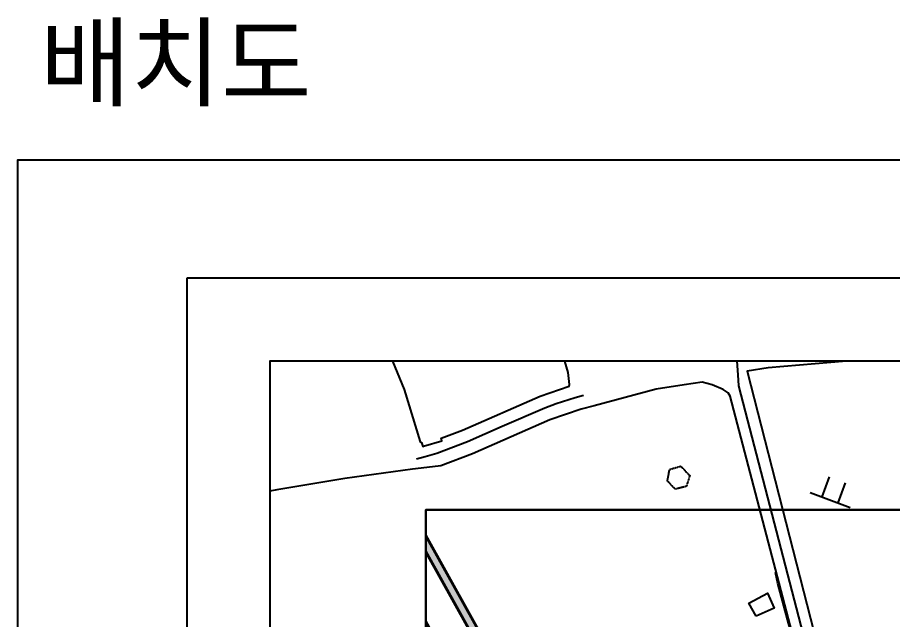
# Model space of a CAD drawing. Extents: x 152195838 to 160350639, y 364657247 to 370318102.
# Drawn here: x 156906639 to 157111278, y 365056457 to 365197395 of the extents above; entities that cross this region are included whole.
import ezdxf
from ezdxf.xclip import XClip

# ---------------------------------------------------------------- set-up
doc = ezdxf.new("R2010")
doc.units = 0
doc.header["$MEASUREMENT"] = 0
for name, pattern in [('5M2P5', [7.5, 5, -2.5]), ('CONTINOUS', [0, 0]), ('DIVIDEX2', [2.5, 1, -0.5, 0, -0.5, 0, -0.5]), ('사무실2종$0$ACAD_ISO04W100', [30, 24, -3, 0, -3])]:
    doc.linetypes.add(name, pattern=pattern)
doc.layers.get('0').update_dxf_attribs({"linetype": 'CONTINUOUS'})
for name, color, linetype in [('0-계획-L형측구', 2, 'CONTINUOUS'), ('0-계획-옹벽', 58, 'CONTINUOUS'), ('4A.TEC SITE', 1, 'DIVIDEX2'), ('A0013116', 1, 'CONTINUOUS'), ('A0023216', 7, 'CONTINUOUS'), ('B0014116', 7, '5M2P5'), ('C-신규계획', 4, 'CONTINUOUS'), ('C0325315', 7, 'CONTINUOUS'), ('C0536117', 7, 'CONTINUOUS'), ('D0015211', 5, 'CONTINUOUS'), ('F0017111', 30, 'CONTINUOUS'), ('F0027217', 7, 'CONTINUOUS'), ('F0047224', 7, 'CONTINUOUS')]:
    doc.layers.add(name, color=color, linetype=linetype)
doc.layers.add('DEFPOINT', color=135, linetype='CONTINUOUS', plot=False)
doc.styles.add('KSHP', font='')
doc.styles.get('KSHP').set_extended_font_data('Gulim')

# ---------------------------------------------------------------- blocks, each defined once
blk = doc.blocks.new('dwg7F0D')
at = {"layer": '0-계획-옹벽', "linetype": 'Continuous'}
blk.add_hatch(color=44, dxfattribs=at).paths.add_polyline_path([(84618.62369939685, 227607.2327976823), (84749.71463620663, 227680.1379845738), (68956.45911851525, 256078.0167935491), (68497.56644356251, 255244.3216522932, 0.2581990404151942), (68501.3759418428, 253501.4824199677), (113301.0384185612, 172947.1353906989, 0.1413742672578841), (114402.0533184409, 171852.7845388651), (114881.1836579442, 171590.115696013, 0.41834940394681), (116450.1112814546, 172059.9659892917), (116606.4415070415, 172354.9165292382), (114794.2445288002, 173348.3991874456)])
at = {"layer": '0-계획-L형측구', "color": 7, "linetype": 'CONTINOUS', "flags": 128}
for points in [[(68916.44827893376, 256420.0844761729), (68322.35525017977, 255340.7635399699, 0.2581990404170184), (68326.58802604675, 253404.2755041122), (113126.2505027354, 172849.9284748435, 0.1413742672524721), (114305.9093240499, 171677.4097050428), (114785.039663583, 171414.7408621907, 0.4183494039628954), (116626.8242651522, 171966.3042499423), (116781.8337754607, 172258.7629768848)], [(49943.4076744616, 253430.1146641374), (52359.66594442725, 253757.5769971013, -0.09982839139997403), (54805.9162440598, 253600.0816401243), (58369.34188994765, 252639.5650859475, -0.2026992700231798), (60946.79763528705, 250625.6479120255), (109127.3552463055, 163992.1077622771, -0.1576979449404745), (109484.6419184506, 162180.5482831597), (109165.2872739136, 159488.8643252254, -0.2279857120993793), (107304.609300375, 156562.8270912766), (106764.2552114129, 156226.9917061925)], [(49970.26704654098, 253231.926435113), (52386.52531647682, 253559.3887680769, -0.09982839139988968), (54753.86431613564, 253406.9739064574), (58317.2899620235, 252446.4573522806, -0.2026992700240102), (60772.0097194612, 250528.44099617), (108952.5673305094, 163894.9008464217, -0.1576979449402787), (109286.0348911583, 162204.1119992733), (108966.6802466512, 159512.4280412793, -0.2279857120981267), (107199.0361717641, 156732.692669034), (106658.6820828021, 156396.8572839499)], [(50037.41547665, 252736.4558625221), (52453.67374661565, 253063.9181954861, -0.09982839139965177), (54623.73449629545, 252924.20457232), (58187.1601421833, 251963.6880181432, -0.2026992700265011), (60335.0399299562, 250285.4237065315), (108515.5975410044, 163651.8835567832, -0.1576979449414281), (108789.5173229873, 162263.0212894678), (108470.1626784503, 159571.3373314738, -0.2279857120985664), (106935.1033502817, 157157.3566135168), (106869.8247059286, 157116.7852935195)]]:
    blk.add_lwpolyline(points, format="xyb", dxfattribs=at)
at = {"layer": 'C-신규계획', "color": 0, "linetype": 'Continuous'}
blk.add_lwpolyline([(69091.6594723165, 256323.6425884366), (68497.56644356251, 255244.3216522336, 0.2581990404151501), (68501.3759419024, 253501.4824199677), (113301.0384185612, 172947.1353906989, 0.1413742672528134), (114402.0533184409, 171852.7845388651), (114881.1836579442, 171590.115696013, 0.4183494039687418), (116450.1112814844, 172059.9659892917), (116606.4415070713, 172354.9165291786)], format="xyb", dxfattribs=at)
blk.add_lwpolyline([(69030.3608957231, 256253.7539028525), (115014.3579236269, 173569.8529624343), (117517.0946618915, 172197.8025853038)], dxfattribs=at)
blk = doc.blocks.new('zw$C900')
at = {"layer": '4A.TEC SITE', "color": 10, "linetype": '사무실2종$0$ACAD_ISO04W100', "ltscale": 300, "const_width": 600}
blk.add_lwpolyline([(-370276.037730664, -42921.36859047413), (-370093.0468952358, -44271.60976374149), (-361765.920011729, -46516.17553108931), (-312646.1493836343, -134838.5158634782), (-313358.2071633637, -140840.1024645567), (-314734.0158754289, -141695.1811271906), (-313692.4002847373, -143578.9568910599), (-302647.5162266791, -137353.2458927631), (-289574.8657346666, -144519.7627847195), (-289486.4931896627, -141369.3540178537), (-291432.926507324, -134679.7849597335), (-292448.7164826095, -132679.0097988844), (-293005.047403425, -129385.4592157602), (-293113.8941279352, -125211.1241278648), (-299383.9293230474, -124542.904384315), (-302692.8031450212, -124917.918125391), (-305075.0822906792, -123475.4744859934), (-350873.70578596, -41125.10312497616), (-351310.325699538, -40339.5865495801), (-361777.9180064499, -41764.52868050337), (-370276.0377307236, -42921.36859047413)], dxfattribs=at)
blk = doc.blocks.new('D0015211')
at = {"layer": 'D0015211'}
for points in [[(-2, -2.5), (-2, 2.5)], [(2, -2.5), (2, 2.5)], [(-5, -2.5), (5, -2.5)]]:
    blk.add_lwpolyline(points, dxfattribs=at)
blk = doc.blocks.new('dwgE1B8')
at = {"layer": 'A0013116', "flags": 128}
for points in [[(793561.7213516831, 1205984.057939291), (791317.4594524503, 1202743.740966916), (788826.1638393998, 1199637.476896286), (787673.4972140193, 1198229.716711402), (787259.4841784239, 1195379.194236279), (794508.0814096332, 1177468.582218885), (798279.0144338608, 1165191.455922723), (798580.0555860996, 1165098.788093328), (798653.0544258356, 1164871.921391129), (798881.325671196, 1164163.414551854), (798992.3530800343, 1164196.236338675), (803341.9284061193, 1165481.1136204), (803165.5235073566, 1166080.593572736), (808169.9130461812, 1167970.963677168), (826317.088739872, 1175921.263047814), (833077.5823129416, 1178234.308863819), (833184.3230850697, 1178665.194295645), (832892.1488286853, 1181453.685666025), (831524.5943212509, 1186106.961856604), (830599.4466404915, 1189345.533388972), (829505.0384991169, 1195083.872668326), (829049.7991554141, 1198347.815540433), (828725.7151716352, 1199600.417149663), (828044.2426755428, 1202890.156191111), (827661.6751570702, 1206228.356115699), (828111.4598322511, 1209510.680248439), (829281.5997684002, 1213333.747927964)], [(911726.8047105074, 1187363.307921112), (904986.6640723348, 1184744.311554134), (879607.3483968377, 1182572.207686424), (874741.9681598544, 1181773.845905781), (891172.7152283192, 1117491.497779489)], [(885610.7875415087, 1119011.020113349), (870770.5907739997, 1175945.489844561), (870293.2507191896, 1176668.103905559), (869130.0750793815, 1177498.183992028), (866579.6267385483, 1178557.680275083), (864166.9223028421, 1179213.723799527), (860005.3898897767, 1178591.100644588), (853478.0373123884, 1177550.218395829), (838941.5393118858, 1173657.750974894), (835921.4471743107, 1172848.952533364), (828537.6537622213, 1170345.297797918), (810459.1233819723, 1162421.631900907), (803076.9814500809, 1159633.414488196), (799770.8188582659, 1159219.618023038), (796440.8727965951, 1158801.593420446), (780629.7319909334, 1156670.985488594), (764761.5365444422, 1153969.091038346), (761563.1660903692, 1153420.085347533), (756439.3975191712, 1151530.453639627), (750392.8896124363, 1148695.448092461), (745293.3254010677, 1145332.6156407), (735358.2602924705, 1137129.047465444), (729331.741106391, 1131144.347883821), (730821.0958579183, 1126360.908400178), (767286.7887639999, 1062334.14430064)]]:
    blk.add_lwpolyline(points, dxfattribs=at)
at = {"layer": 'A0023216', "flags": 128}
for points in [[(888390.5202019811, 1118256.896983087), (872753.9898817539, 1178310.564635158), (872591.8437355757, 1180926.786098659), (872379.5037817359, 1184355.207093239)], [(836412.5076336265, 1176101.696451187), (834519.3545152545, 1175504.487065196), (830093.7777645588, 1174108.843834102), (827422.7012225986, 1173131.777824342), (817411.0784478188, 1168823.850970268), (809319.5851453543, 1165196.893086433), (802150.2717323303, 1162495.76172781), (799381.448310554, 1161711.418535709), (797398.9703117609, 1161150.023180604)]]:
    blk.add_lwpolyline(points, dxfattribs=at)
at = {"layer": 'B0014116', "flags": 128}
blk.add_lwpolyline([(860516.1424343586, 1154810.873802245), (857949.2735151052, 1154144.298096418), (856062.8619133234, 1156060.697044909), (856596.2023758888, 1158773.644279003), (859186.3903942108, 1159528.633581221), (861293.8137201071, 1157311.763411403)], close=True, dxfattribs=at)
at = {"layer": 'C0325315', "flags": 128}
blk.add_lwpolyline([(876817.2751806378, 1124421.383597732), (875148.477022171, 1127483.248067558), (879481.2110571861, 1129804.459484756), (881059.4971558452, 1126260.671572208), (876817.2751806378, 1124421.383597732)], dxfattribs=at)
at = {"layer": 'C0536117', "flags": 128}
blk.add_lwpolyline([(876817.2751806378, 1124421.383597732), (875148.477022171, 1127483.248067558), (879481.2110571861, 1129804.459484756), (881059.4971558452, 1126260.671572208), (876817.2751806378, 1124421.383597732)], dxfattribs=at)
at = {"layer": 'F0017111', "flags": 128}
for points in [[(752433.9486907125, 1265338.15530169), (754904.1891602278, 1256353.9593485), (758353.5166982412, 1247083.840260208), (762886.9259747267, 1236973.12771821), (766253.7413055897, 1230356.926555812), (769881.8541113138, 1222557.16620034), (770028.1524214745, 1222400.121373057), (770316.7872764468, 1222292.22050935), (774112.5356659293, 1221797.28249526), (774796.4369959235, 1221541.579447091), (776210.186923027, 1220828.609300256), (778777.3294842839, 1219653.654418111), (790616.3899921179, 1214123.132147372), (797670.1789940596, 1211136.049371183), (802437.8809520006, 1209622.140402377), (814636.8748949766, 1206994.455486238), (823083.4893223047, 1205226.729075491), (825967.3293088078, 1205056.523204625), (830607.8002097607, 1205313.084116578), (830773.1889551878, 1205478.783196151), (831116.7276869416, 1207174.70736295), (832585.7523847222, 1213208.2137326), (832920.6566064358, 1213747.254557848), (833235.2428608537, 1213948.885380685), (833768.2933323383, 1214095.533721924), (837378.7356827855, 1214564.388166308), (841151.1220138073, 1214603.239627004), (845616.1668761969, 1214665.157957494), (846027.3062790632, 1214511.251708925), (846201.5912637115, 1214303.294149578), (849359.3829400539, 1208726.984746099), (849506.8602867126, 1208596.011718154), (851358.7775380611, 1208246.751291513), (851481.8688040376, 1208162.166776836), (851561.9578074813, 1208064.869091809), (851618.9791104794, 1207654.977669716), (851478.7175565362, 1206239.691484272), (851494.1650875211, 1206220.970733762), (851533.7848483324, 1206204.17751509), (861731.4933876991, 1205888.361018002), (861889.4844409823, 1205945.666050494), (861936.5141735077, 1206045.5335235), (862254.4676677585, 1208487.523356318), (862405.0620163679, 1208733.455070972), (862602.4345661402, 1208815.632332444), (865772.6705631018, 1208860.666598201), (869610.1078981757, 1209108.026371717), (869815.1368712187, 1209031.338556528), (869915.7649585605, 1208934.919443727), (871314.4691418409, 1206404.138262033), (872095.5353825688, 1205577.600427926), (873454.5502371788, 1204935.033667028), (875943.9136813879, 1204460.612203777), (880717.1549239755, 1204129.71901226), (886892.3545446992, 1204013.759597182), (889837.3980022669, 1203841.839237154), (893010.2308263779, 1203699.158178627), (893306.9157105088, 1203721.632316172), (895633.0271700621, 1204178.418160796), (898705.7313140631, 1204684.645493209), (901683.1791362762, 1204873.334929585), (904486.3347950578, 1204607.300098479), (909209.096075058, 1203284.355449855)], [(915619.2758127451, 1236377.175809741), (907985.4172813892, 1236714.716439486), (903537.3544658422, 1236796.114297569), (903415.8257949352, 1236830.8882007), (903369.3821870685, 1236900.517709017), (902436.820617795, 1239027.597509921), (901952.4875935316, 1240088.104050696), (901461.9906647205, 1240712.312333226), (901064.7718385458, 1241080.770900548), (899723.4021767378, 1241362.156030536), (895674.4534373283, 1241302.83965981), (894757.5001847744, 1241205.660251141), (893381.1298139691, 1241130.78153652), (883878.9871727228, 1242102.424498022), (875476.0260029435, 1243726.957154274), (872796.9038268924, 1243842.189348936), (868657.6370674372, 1243307.211125731), (864510.561214149, 1241579.577329218), (860246.0066888332, 1240109.53651607), (854093.9924914241, 1240358.864361584), (848863.3749994636, 1241673.114074469), (840475.2458978295, 1242395.08526206), (827335.9979897738, 1242544.25443387), (820346.1788145304, 1243779.285817146), (817696.5884181261, 1244459.708584547), (815709.5468440056, 1245170.254341662), (814483.0099042058, 1246344.064730167), (813802.4850973487, 1248893.404987514), (813514.0203410983, 1249236.170715213), (812990.6077823043, 1249463.875418365), (808910.5560799837, 1249429.942481935), (808186.8531329036, 1249721.738511801), (807616.1892003417, 1250394.183350325), (806898.6231741905, 1253587.295462191), (806202.0634949207, 1254723.117223322), (805206.3822129369, 1255458.004705191), (802404.7947282791, 1256302.321558416), (794982.2744247913, 1258094.042100847), (786187.1912059784, 1258669.326391041), (785372.218909502, 1258973.850049675), (784919.4180915356, 1259847.564596653), (783891.9376484752, 1270095.814336777)]]:
    blk.add_lwpolyline(points, dxfattribs=at)
at = {"layer": 'F0047224', "flags": 128}
blk.add_lwpolyline([(885266.4431917071, 1114881.987941861), (885385.6669220924, 1119200.521207869), (885139.7622578144, 1120001.221036077), (884122.2661452293, 1123643.956427932), (881897.0420358181, 1132049.727337241), (881317.6089537144, 1134643.832799613)], dxfattribs=at)
at = {"layer": 'D0015211', "xscale": 999.9999999999997, "yscale": 999.9999999999997, "zscale": 999.9999999999997, "rotation": 339.5087343485739}
blk.add_blockref('D0015211', (895007.8762851954, 1153969.245672584), dxfattribs=at)

msp = doc.modelspace()

# ---------------------------------------------------------------- linework, layer by layer
at = {"layer": 'DEFPOINT', "color": 5}
msp.add_lwpolyline([(156906639.3792016, 364807568.7306052), (157410639.3792002, 364807568.7306052), (157410639.3792002, 365163968.7306055), (156906639.3792016, 365163968.7306055)], close=True, dxfattribs=at)
at = {"layer": 'DEFPOINT'}
for points in [[(156946277.005588, 365136368.7306055), (156946277.005588, 364843568.7306053), (157336239.3792002, 364843568.7306053), (157336239.3792002, 365136368.7306055), (156946277.005588, 365136368.7306055)], [(156965672.7955203, 365116972.9406732), (156965672.7955203, 364843568.7306053), (157336239.3792002, 364843568.7306053), (157336239.3792002, 365116972.9406732), (156965672.7955203, 365116972.9406732)]]:
    msp.add_lwpolyline(points, dxfattribs=at)
msp.add_lwpolyline([(157002161.8428827, 365082165.693292), (157310967.3292826, 365082165.693292), (157310967.3292826, 364854328.8515689), (157002161.8428827, 364854328.8515689)], close=True, dxfattribs=at)

# ---------------------------------------------------------------- block references
ref = msp.add_blockref('dwg7F0D', (156928622.146363, 364828052.5111801))
XClip(ref).set_block_clipping_path([(73539.69651958346, 26276.340388655663), (382345.18291947246, 254113.18211185932)])
ref = msp.add_blockref('zw$C900', (157348622.146363, 365125052.5111801))
XClip(ref).set_block_clipping_path([(-346460.30348041654, -270723.65961134434), (-37654.81708049774, -42886.81788814068)])
at = {"layer": 'F0027217'}
ref = msp.add_blockref('dwgE1B8', (156202561.8128226, 363932829.4252237), dxfattribs=at)
XClip(ref).set_block_clipping_path([(763110.9826976955, 910739.3053815961), (1133677.5663775802, 1184143.5154494643)])

# ---------------------------------------------------------------- texts
at = {"layer": 'DEFPOINT', "color": 5, "style": 'KSHP'}
msp.add_text('배치도', height=16875, dxfattribs=at).set_placement((156911905.9721467, 365178359.3169233))

doc.saveas('drawing.dxf')
